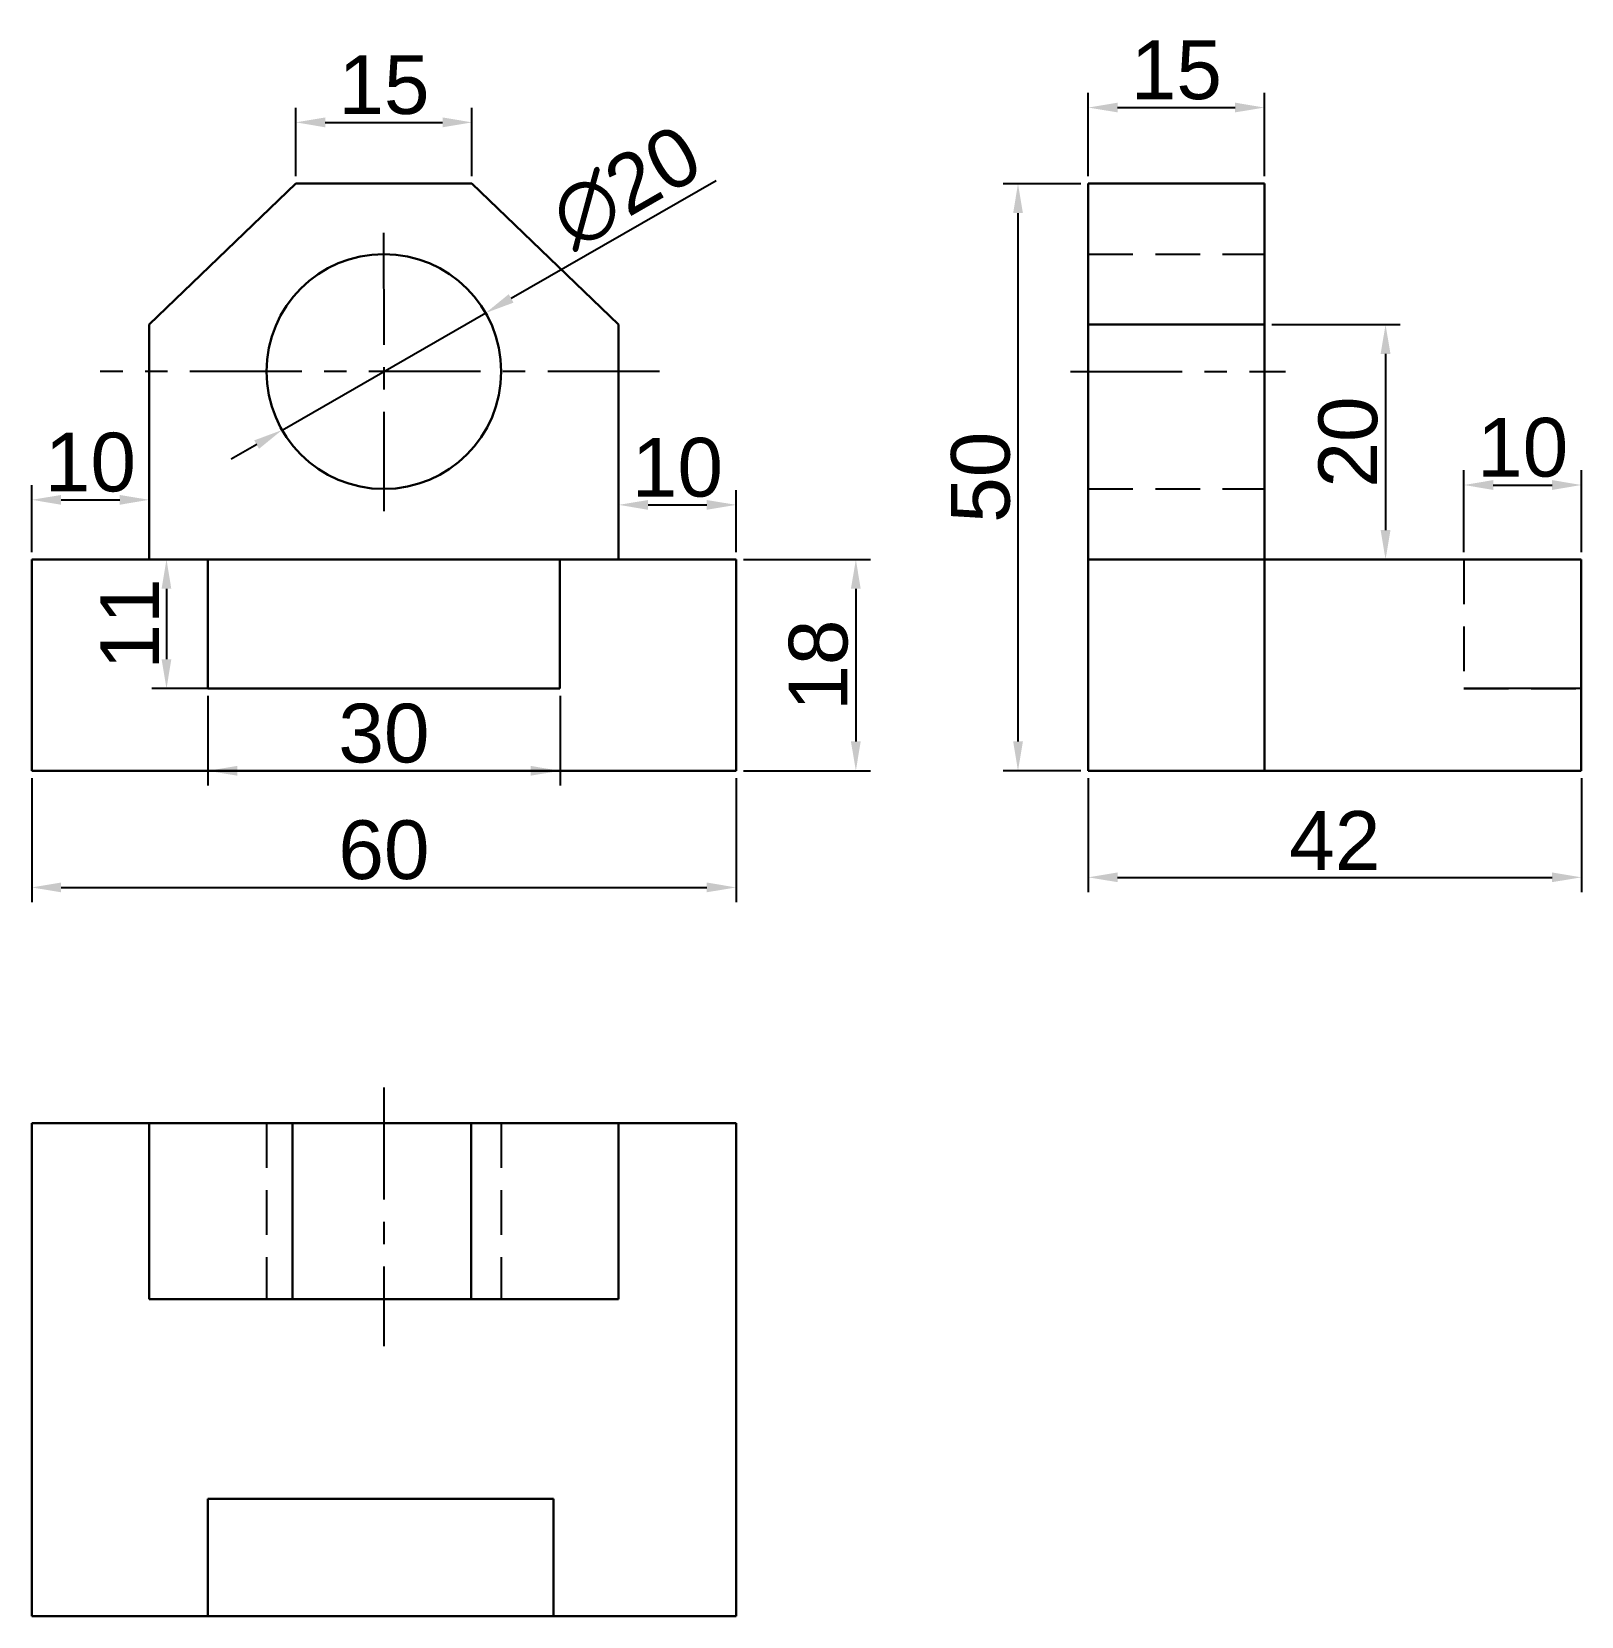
# Model space of a CAD drawing. Header units: millimetres. Extents: x 2564 to 2696, y 1636 to 1771.
import ezdxf

# ---------------------------------------------------------------- set-up
doc = ezdxf.new("R2010")
doc.units = ezdxf.units.MM
doc.header["$LTSCALE"] = 0.3
doc.linetypes.add('CENTER', pattern=[50.8, 31.75, -6.35, 6.35, -6.35])
doc.linetypes.add('DASHED', pattern=[19.05, 12.7, -6.35])
doc.styles.get("Standard").update_dxf_attribs({"font": 'arial.ttf'})
doc.dimstyles.new('ISO-25', dxfattribs={"dimtxt": 5, "dimasz": 2.5, "dimexe": 1.25, "dimexo": 0.625, "dimtad": 1, "dimtxsty": 'Standard', "dimcen": 2.5, "dimadec": 0, "dimazin": 0, "dimtfac": 1, "dimtmove": 0, "dimatfit": 3, "dimfxl": 1, "dimarcsym": 0})

# ---------------------------------------------------------------- blocks, each defined once
blk = doc.blocks.new('*D2')
at = {"color": 0, "lineweight": -2, "transparency": 16777216}
for p, q in [((2564.25, 1707.17), (2564.25, 1696.61)), ((2624.25, 1707.17), (2624.25, 1696.61)), ((2566.75, 1697.86), (2621.75, 1697.86))]:
    blk.add_line(p, q, dxfattribs=at)
at = {"color": 0, "transparency": 16777216}
for points in [[(2566.75, 1698.28), (2566.75, 1697.45), (2564.25, 1697.86)], [(2621.75, 1698.28), (2621.75, 1697.45), (2624.25, 1697.86)]]:
    blk.add_solid(points, dxfattribs=at)
at = {"layer": 'Defpoints', "color": 0, "transparency": 16777216}
for p in [(2564.25, 1707.79), (2624.25, 1707.79), (2624.25, 1697.86)]:
    blk.add_point(p, dxfattribs=at)
at = {"color": 0, "transparency": 16777216, "insert": (2594.25, 1701.04), "char_height": 5, "attachment_point": 5}
blk.add_mtext('60', dxfattribs=at)
blk = doc.blocks.new('*D3')
at = {"color": 0, "lineweight": -2, "transparency": 16777216}
for p, q in [((2564.25, 1726.42), (2564.25, 1732.12)), ((2574.25, 1726.42), (2574.25, 1732.12)), ((2566.75, 1730.87), (2571.75, 1730.87))]:
    blk.add_line(p, q, dxfattribs=at)
at = {"color": 0, "transparency": 16777216}
for points in [[(2566.75, 1731.28), (2566.75, 1730.45), (2564.25, 1730.87)], [(2571.75, 1731.28), (2571.75, 1730.45), (2574.25, 1730.87)]]:
    blk.add_solid(points, dxfattribs=at)
at = {"layer": 'Defpoints', "color": 0, "transparency": 16777216}
for p in [(2574.25, 1730.87), (2564.25, 1725.79), (2574.25, 1725.79)]:
    blk.add_point(p, dxfattribs=at)
at = {"color": 0, "transparency": 16777216, "insert": (2569.25, 1734.05), "char_height": 5, "attachment_point": 5}
blk.add_mtext('10', dxfattribs=at)
blk = doc.blocks.new('*D4')
at = {"color": 0, "lineweight": -2, "transparency": 16777216}
for p, q in [((2614.25, 1726.42), (2614.25, 1731.69)), ((2624.25, 1726.42), (2624.25, 1731.69)), ((2616.75, 1730.44), (2621.75, 1730.44))]:
    blk.add_line(p, q, dxfattribs=at)
at = {"color": 0, "transparency": 16777216}
for points in [[(2616.75, 1730.85), (2616.75, 1730.02), (2614.25, 1730.44)], [(2621.75, 1730.85), (2621.75, 1730.02), (2624.25, 1730.44)]]:
    blk.add_solid(points, dxfattribs=at)
at = {"layer": 'Defpoints', "color": 0, "transparency": 16777216}
for p in [(2624.25, 1730.44), (2614.25, 1725.79), (2624.25, 1725.79)]:
    blk.add_point(p, dxfattribs=at)
at = {"color": 0, "transparency": 16777216, "insert": (2619.25, 1733.61), "char_height": 5, "attachment_point": 5}
blk.add_mtext('10', dxfattribs=at)
blk = doc.blocks.new('*D5')
at = {"color": 0, "lineweight": -2, "transparency": 16777216}
for p, q in [((2586.75, 1758.42), (2586.75, 1764.26)), ((2601.75, 1758.42), (2601.75, 1764.26)), ((2589.25, 1763.01), (2599.25, 1763.01))]:
    blk.add_line(p, q, dxfattribs=at)
at = {"color": 0, "transparency": 16777216}
for points in [[(2589.25, 1763.43), (2589.25, 1762.59), (2586.75, 1763.01)], [(2599.25, 1763.43), (2599.25, 1762.59), (2601.75, 1763.01)]]:
    blk.add_solid(points, dxfattribs=at)
at = {"layer": 'Defpoints', "color": 0, "transparency": 16777216}
for p in [(2601.75, 1763.01), (2586.75, 1757.79), (2601.75, 1757.79)]:
    blk.add_point(p, dxfattribs=at)
at = {"color": 0, "transparency": 16777216, "insert": (2594.25, 1766.19), "char_height": 5, "attachment_point": 5}
blk.add_mtext('15', dxfattribs=at)
blk = doc.blocks.new('*D6')
at = {"color": 0, "lineweight": -2, "transparency": 16777216}
for p, q in [((2579.25, 1714.17), (2579.25, 1706.54)), ((2609.25, 1714.17), (2609.25, 1706.54)), ((2581.75, 1707.79), (2606.75, 1707.79))]:
    blk.add_line(p, q, dxfattribs=at)
at = {"color": 0, "transparency": 16777216}
for points in [[(2581.75, 1708.21), (2581.75, 1707.38), (2579.25, 1707.79)], [(2606.75, 1708.21), (2606.75, 1707.38), (2609.25, 1707.79)]]:
    blk.add_solid(points, dxfattribs=at)
at = {"layer": 'Defpoints', "color": 0, "transparency": 16777216}
for p in [(2579.25, 1714.79), (2609.25, 1714.79), (2609.25, 1707.79)]:
    blk.add_point(p, dxfattribs=at)
at = {"color": 0, "transparency": 16777216, "insert": (2594.25, 1710.97), "char_height": 5, "attachment_point": 5}
blk.add_mtext('30', dxfattribs=at)
blk = doc.blocks.new('*D7')
at = {"color": 0, "lineweight": -2, "transparency": 16777216}
for p, q in [((2624.87, 1725.79), (2635.7, 1725.79)), ((2634.45, 1723.29), (2634.45, 1710.29)), ((2624.87, 1707.79), (2635.7, 1707.79))]:
    blk.add_line(p, q, dxfattribs=at)
at = {"color": 0, "transparency": 16777216}
for points in [[(2634.03, 1723.29), (2634.86, 1723.29), (2634.45, 1725.79)], [(2634.03, 1710.29), (2634.86, 1710.29), (2634.45, 1707.79)]]:
    blk.add_solid(points, dxfattribs=at)
at = {"layer": 'Defpoints', "color": 0, "transparency": 16777216}
for p in [(2624.25, 1725.79), (2624.25, 1707.79), (2634.45, 1707.79)]:
    blk.add_point(p, dxfattribs=at)
at = {"color": 0, "transparency": 16777216, "insert": (2631.27, 1716.79), "char_height": 5, "attachment_point": 5, "rotation": 90}
blk.add_mtext('18', dxfattribs=at)
blk = doc.blocks.new('*D8')
at = {"color": 0, "lineweight": -2, "transparency": 16777216}
for p, q in [((2653.62, 1757.79), (2647.01, 1757.79)), ((2648.26, 1755.29), (2648.26, 1710.29)), ((2653.62, 1707.79), (2647.01, 1707.79))]:
    blk.add_line(p, q, dxfattribs=at)
at = {"color": 0, "transparency": 16777216}
for points in [[(2647.85, 1755.29), (2648.68, 1755.29), (2648.26, 1757.79)], [(2647.85, 1710.29), (2648.68, 1710.29), (2648.26, 1707.79)]]:
    blk.add_solid(points, dxfattribs=at)
at = {"layer": 'Defpoints', "color": 0, "transparency": 16777216}
for p in [(2654.25, 1757.79), (2648.26, 1707.79), (2654.25, 1707.79)]:
    blk.add_point(p, dxfattribs=at)
at = {"color": 0, "transparency": 16777216, "insert": (2645.09, 1732.79), "char_height": 5, "attachment_point": 5, "rotation": 90}
blk.add_mtext('50', dxfattribs=at)
blk = doc.blocks.new('*D9')
at = {"color": 0, "lineweight": -2, "transparency": 16777216}
for p, q in [((2608.62, 1725.79), (2574.48, 1725.79)), ((2575.73, 1723.29), (2575.73, 1717.29)), ((2608.62, 1714.79), (2574.48, 1714.79))]:
    blk.add_line(p, q, dxfattribs=at)
at = {"color": 0, "transparency": 16777216}
for points in [[(2575.31, 1723.29), (2576.14, 1723.29), (2575.73, 1725.79)], [(2575.31, 1717.29), (2576.14, 1717.29), (2575.73, 1714.79)]]:
    blk.add_solid(points, dxfattribs=at)
at = {"layer": 'Defpoints', "color": 0, "transparency": 16777216}
for p in [(2609.25, 1725.79), (2575.73, 1714.79), (2609.25, 1714.79)]:
    blk.add_point(p, dxfattribs=at)
at = {"color": 0, "transparency": 16777216, "insert": (2572.59, 1720.29), "char_height": 5, "attachment_point": 5, "rotation": 90}
blk.add_mtext('11', dxfattribs=at)
blk = doc.blocks.new('*D10')
at = {"color": 0, "lineweight": -2, "transparency": 16777216}
for p, q in [((2669.87, 1745.79), (2680.82, 1745.79)), ((2679.57, 1743.29), (2679.57, 1728.29)), ((2669.87, 1725.79), (2680.82, 1725.79))]:
    blk.add_line(p, q, dxfattribs=at)
at = {"color": 0, "transparency": 16777216}
for points in [[(2679.15, 1743.29), (2679.99, 1743.29), (2679.57, 1745.79)], [(2679.15, 1728.29), (2679.99, 1728.29), (2679.57, 1725.79)]]:
    blk.add_solid(points, dxfattribs=at)
at = {"layer": 'Defpoints', "color": 0, "transparency": 16777216}
for p in [(2669.25, 1745.79), (2669.25, 1725.79), (2679.57, 1725.79)]:
    blk.add_point(p, dxfattribs=at)
at = {"color": 0, "transparency": 16777216, "insert": (2676.39, 1735.79), "char_height": 5, "attachment_point": 5, "rotation": 90}
blk.add_mtext('20', dxfattribs=at)
blk = doc.blocks.new('*D11')
at = {"color": 0, "lineweight": -2, "transparency": 16777216}
for p, q in [((2654.25, 1707.17), (2654.25, 1697.47)), ((2696.25, 1707.17), (2696.25, 1697.47)), ((2656.75, 1698.72), (2693.75, 1698.72))]:
    blk.add_line(p, q, dxfattribs=at)
at = {"color": 0, "transparency": 16777216}
for points in [[(2656.75, 1699.14), (2656.75, 1698.31), (2654.25, 1698.72)], [(2693.75, 1699.14), (2693.75, 1698.31), (2696.25, 1698.72)]]:
    blk.add_solid(points, dxfattribs=at)
at = {"layer": 'Defpoints', "color": 0, "transparency": 16777216}
for p in [(2654.25, 1707.79), (2696.25, 1707.79), (2696.25, 1698.72)]:
    blk.add_point(p, dxfattribs=at)
at = {"color": 0, "transparency": 16777216, "insert": (2675.25, 1701.86), "char_height": 5, "attachment_point": 5}
blk.add_mtext('42', dxfattribs=at)
blk = doc.blocks.new('*D12')
at = {"color": 0, "lineweight": -2, "transparency": 16777216}
for p, q in [((2622.54, 1758.04), (2605.08, 1748.02)), ((2585.57, 1736.81), (2602.92, 1746.78)), ((2583.41, 1735.57), (2581.24, 1734.32))]:
    blk.add_line(p, q, dxfattribs=at)
at = {"color": 0, "transparency": 16777216}
for points in [[(2604.88, 1748.38), (2605.29, 1747.66), (2602.92, 1746.78)], [(2583.2, 1735.93), (2583.61, 1735.21), (2585.57, 1736.81)]]:
    blk.add_solid(points, dxfattribs=at)
at = {"layer": 'Defpoints', "color": 0, "transparency": 16777216}
for p in [(2602.92, 1746.78), (2585.57, 1736.81)]:
    blk.add_point(p, dxfattribs=at)
at = {"color": 0, "transparency": 16777216, "insert": (2614.88, 1757.48), "char_height": 5, "attachment_point": 5, "rotation": 29.872}
blk.add_mtext('∅20', dxfattribs=at)
blk = doc.blocks.new('*D13')
at = {"color": 0, "lineweight": -2, "transparency": 16777216}
for p, q in [((2654.25, 1758.42), (2654.25, 1765.52)), ((2669.25, 1758.42), (2669.25, 1765.52)), ((2656.75, 1764.27), (2666.75, 1764.27))]:
    blk.add_line(p, q, dxfattribs=at)
at = {"color": 0, "transparency": 16777216}
for points in [[(2656.75, 1764.69), (2656.75, 1763.86), (2654.25, 1764.27)], [(2666.75, 1764.69), (2666.75, 1763.86), (2669.25, 1764.27)]]:
    blk.add_solid(points, dxfattribs=at)
at = {"layer": 'Defpoints', "color": 0, "transparency": 16777216}
for p in [(2669.25, 1764.27), (2654.25, 1757.79), (2669.25, 1757.79)]:
    blk.add_point(p, dxfattribs=at)
at = {"color": 0, "transparency": 16777216, "insert": (2661.75, 1767.45), "char_height": 5, "attachment_point": 5}
blk.add_mtext('15', dxfattribs=at)
blk = doc.blocks.new('*D14')
at = {"color": 0, "lineweight": -2, "transparency": 16777216}
for p, q in [((2686.25, 1726.42), (2686.25, 1733.38)), ((2696.25, 1726.42), (2696.25, 1733.38)), ((2688.75, 1732.13), (2693.75, 1732.13))]:
    blk.add_line(p, q, dxfattribs=at)
at = {"color": 0, "transparency": 16777216}
for points in [[(2688.75, 1732.55), (2688.75, 1731.71), (2686.25, 1732.13)], [(2693.75, 1732.55), (2693.75, 1731.71), (2696.25, 1732.13)]]:
    blk.add_solid(points, dxfattribs=at)
at = {"layer": 'Defpoints', "color": 0, "transparency": 16777216}
for p in [(2696.25, 1732.13), (2686.25, 1725.79), (2696.25, 1725.79)]:
    blk.add_point(p, dxfattribs=at)
at = {"color": 0, "transparency": 16777216, "insert": (2691.25, 1735.31), "char_height": 5, "attachment_point": 5}
blk.add_mtext('10', dxfattribs=at)

msp = doc.modelspace()

# ---------------------------------------------------------------- linework, layer by layer
at = {"lineweight": 30}
for p, q in [((2574.245, 1745.795), (2586.745, 1757.795)), ((2586.745, 1757.795), (2601.745, 1757.795)), ((2601.745, 1757.795), (2614.245, 1745.795)), ((2654.245, 1707.795), (2654.245, 1757.795)), ((2654.245, 1757.795), (2669.245, 1757.795)), ((2669.245, 1707.795), (2669.245, 1757.795)), ((2574.245, 1725.795), (2574.245, 1745.795)), ((2614.245, 1725.795), (2614.245, 1745.795)), ((2654.245, 1745.795), (2669.245, 1745.795)), ((2564.245, 1707.795), (2564.245, 1725.795)), ((2624.245, 1725.795), (2564.245, 1725.795)), ((2579.245, 1714.795), (2579.245, 1725.795)), ((2609.245, 1714.795), (2609.245, 1725.795)), ((2624.245, 1707.795), (2624.245, 1725.795)), ((2654.245, 1725.795), (2669.245, 1725.795)), ((2669.245, 1725.795), (2696.245, 1725.795)), ((2696.245, 1725.795), (2696.245, 1707.795)), ((2609.245, 1714.795), (2579.245, 1714.795)), ((2564.245, 1707.795), (2624.245, 1707.795)), ((2654.245, 1707.795), (2696.245, 1707.795)), ((2564.245, 1677.795), (2624.245, 1677.795)), ((2564.245, 1677.795), (2564.245, 1635.795)), ((2574.245, 1677.795), (2574.245, 1662.795)), ((2586.474, 1677.795), (2586.474, 1662.795)), ((2601.688, 1677.795), (2601.688, 1662.795)), ((2614.245, 1677.795), (2614.245, 1662.795)), ((2624.245, 1635.795), (2624.245, 1677.795)), ((2574.245, 1662.795), (2614.245, 1662.795)), ((2579.245, 1635.795), (2579.245, 1645.795)), ((2608.682, 1645.795), (2579.245, 1645.795)), ((2608.682, 1635.795), (2608.682, 1645.795)), ((2564.245, 1635.795), (2624.245, 1635.795))]:
    msp.add_line(p, q, dxfattribs=at)
at = {"linetype": 'CENTER'}
for p, q in [((2594.22, 1753.596), (2594.245, 1729.892)), ((2617.724, 1741.795), (2570.072, 1741.795)), ((2652.728, 1741.795), (2671.044, 1741.795)), ((2594.245, 1680.819), (2594.245, 1658.804))]:
    msp.add_line(p, q, dxfattribs=at)
at = {"linetype": 'DASHED'}
for p, q in [((2654.245, 1751.795), (2669.245, 1751.795)), ((2654.245, 1731.795), (2669.245, 1731.795)), ((2686.245, 1725.795), (2686.245, 1714.795)), ((2686.245, 1714.795), (2696.245, 1714.795)), ((2584.245, 1677.795), (2584.245, 1662.795)), ((2604.245, 1677.795), (2604.245, 1662.795))]:
    msp.add_line(p, q, dxfattribs=at)
for p, q in [((2696.245, 1714.795), (2686.245, 1714.795)), ((2564.245, 1707.795), (2564.245, 1707.795))]:
    msp.add_line(p, q)
at = {"lineweight": 30}
msp.add_circle((2594.245, 1741.795), 10, dxfattribs=at)

# ---------------------------------------------------------------- dimensions: what is measured, and where the dimension line sits
for base, p1, p2, picture, middle in [((2669.245, 1764.273), (2654.245, 1757.795), (2669.245, 1757.795), '*D13', (2661.745, 1767.451)), ((2601.745, 1763.012), (2586.745, 1757.795), (2601.745, 1757.795), '*D5', (2594.245, 1766.189)), ((2696.245, 1732.132), (2686.245, 1725.795), (2696.245, 1725.795), '*D14', (2691.245, 1735.309)), ((2574.245, 1730.868), (2564.245, 1725.795), (2574.245, 1725.795), '*D3', (2569.245, 1734.046)), ((2624.245, 1730.437), (2614.245, 1725.795), (2624.245, 1725.795), '*D4', (2619.245, 1733.615)), ((2609.245, 1707.795), (2579.245, 1714.795), (2609.245, 1714.795), '*D6', (2594.245, 1710.974)), ((2624.245, 1697.862), (2564.245, 1707.795), (2624.245, 1707.795), '*D2', (2594.245, 1701.04)), ((2696.245, 1698.725), (2654.245, 1707.795), (2696.245, 1707.795), '*D11', (2675.245, 1701.86))]:
    dim = msp.add_linear_dim(base=base, p1=p1, p2=p2, dimstyle='ISO-25')
    dim.commit()
    dim.dimension.update_dxf_attribs({"geometry": picture, "text_midpoint": middle})
dim = msp.add_diameter_dim_2p(p1=(2585.574, 1736.814), p2=(2602.917, 1746.776), dimstyle='ISO-25')
dim.commit()
dim.dimension.update_dxf_attribs({"geometry": '*D12', "text_midpoint": (2616.537, 1754.599), "dimtype": 163})
for base, p1, p2, picture, middle in [((2648.265, 1707.795), (2654.245, 1757.795), (2654.245, 1707.795), '*D8', (2645.087, 1732.795)), ((2679.569, 1725.795), (2669.245, 1745.795), (2669.245, 1725.795), '*D10', (2676.391, 1735.795)), ((2575.726, 1714.795), (2609.245, 1725.795), (2609.245, 1714.795), '*D9', (2572.591, 1720.295)), ((2634.448, 1707.795), (2624.245, 1725.795), (2624.245, 1707.795), '*D7', (2631.27, 1716.795))]:
    dim = msp.add_linear_dim(base=base, p1=p1, p2=p2, angle=90, dimstyle='ISO-25')
    dim.commit()
    dim.dimension.update_dxf_attribs({"geometry": picture, "text_midpoint": middle})

doc.saveas('drawing.dxf')
